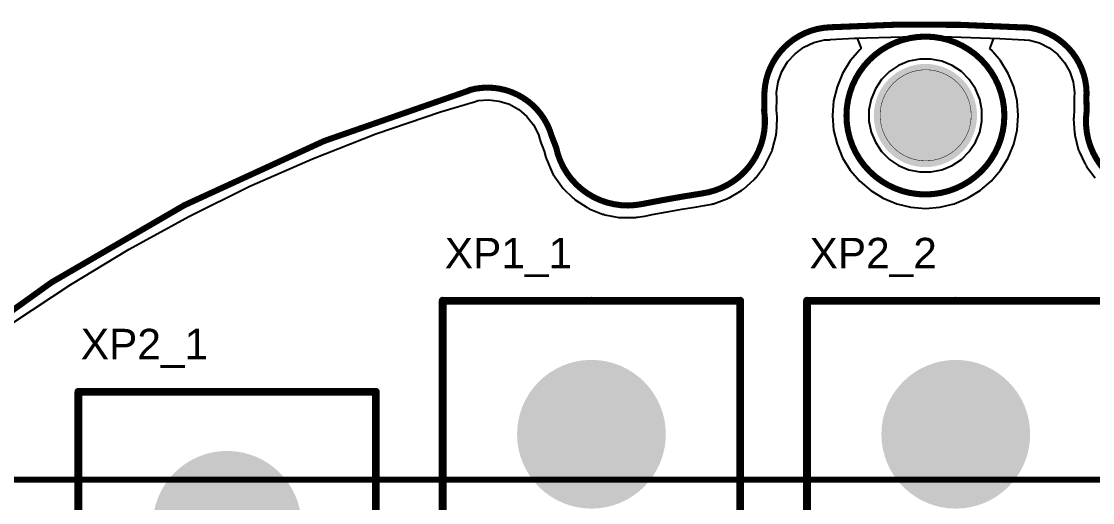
# Model space of a CAD drawing. Header units: inches. Extents: x 0 to 106, y 0 to 106.
# Drawn here: x 23.22 to 58.51, y 90.25 to 106.1 of the extents above; entities that cross this region are included whole.
import ezdxf

# ---------------------------------------------------------------- set-up
doc = ezdxf.new("R2010")
doc.units = ezdxf.units.IN
for name, color, linetype in [('Board Shape', 56, 'Continuous'), ('Bottom Layer', 5, 'Continuous'), ('Bottom Solder', 6, 'Continuous'), ('Layer 1', 16, 'Continuous'), ('Layer 2', 76, 'Continuous'), ('Mechanical 1', 6, 'Continuous'), ('Mechanical 12', 56, 'Continuous'), ('Mechanical 13', 56, 'Continuous'), ('Multi-Layer', 9, 'Continuous'), ('Pad Holes', 156, 'Continuous'), ('Top Layer', 1, 'Continuous'), ('Top Overlay', 2, 'Continuous'), ('Top Solder', 216, 'Continuous')]:
    doc.layers.add(name, color=color, linetype=linetype)
doc.styles.add('Arial', font='', dxfattribs={"height": 0.2})
doc.styles.get('Arial').set_extended_font_data('Arial')

# ---------------------------------------------------------------- blocks, each defined once
blk = doc.blocks.new('DCDC_SAUVC26_B_197')
at = {"layer": 'Mechanical 13'}
blk.add_lwpolyline([(-35, -67, 0.2, 0.2, 0), (-35, 0, 0.2, 0.2, 0)], format="xyseb", dxfattribs=at)
blk = doc.blocks.new('MR60PB_M_266')
at = {"layer": 'Bottom Layer'}
h = blk.add_hatch(color=5, dxfattribs=at)
edge = h.paths.add_edge_path()
edge.add_arc((-5.5, 0), 2.4, 0, 360)
h = blk.add_hatch(color=5, dxfattribs=at)
edge = h.paths.add_edge_path()
edge.add_arc((0, 0), 2.4, 0, 360)
blk.add_hatch(color=5, dxfattribs=at).paths.add_polyline_path([(3.1, 2.4), (7.9, 2.4), (7.9, -2.4), (3.1, -2.4)])
at = {"layer": 'Bottom Solder'}
h = blk.add_hatch(color=6, dxfattribs=at)
edge = h.paths.add_edge_path()
edge.add_arc((-5.5, 0), 2.45, 0, 360)
h = blk.add_hatch(color=6, dxfattribs=at)
edge = h.paths.add_edge_path()
edge.add_arc((0, 0), 2.45, 0, 360)
blk.add_hatch(color=6, dxfattribs=at).paths.add_polyline_path([(3.05, 2.45), (7.95, 2.45), (7.95, -2.45), (3.05, -2.45)])
at = {"layer": 'Layer 1'}
h = blk.add_hatch(color=16, dxfattribs=at)
edge = h.paths.add_edge_path()
edge.add_arc((-5.5, 0), 2.4, 0, 360)
h = blk.add_hatch(color=16, dxfattribs=at)
edge = h.paths.add_edge_path()
edge.add_arc((0, 0), 2.4, 0, 360)
blk.add_hatch(color=16, dxfattribs=at).paths.add_polyline_path([(3.1, 2.4), (7.9, 2.4), (7.9, -2.4), (3.1, -2.4)])
at = {"layer": 'Layer 2'}
h = blk.add_hatch(color=76, dxfattribs=at)
edge = h.paths.add_edge_path()
edge.add_arc((-5.5, 0), 2.4, 0, 360)
h = blk.add_hatch(color=76, dxfattribs=at)
edge = h.paths.add_edge_path()
edge.add_arc((0, 0), 2.4, 0, 360)
blk.add_hatch(color=76, dxfattribs=at).paths.add_polyline_path([(3.1, 2.4), (7.9, 2.4), (7.9, -2.4), (3.1, -2.4)])
at = {"layer": 'Multi-Layer'}
h = blk.add_hatch(color=9, dxfattribs=at)
edge = h.paths.add_edge_path()
edge.add_arc((-5.5, 0), 2.4, 0, 360)
h = blk.add_hatch(color=9, dxfattribs=at)
edge = h.paths.add_edge_path()
edge.add_arc((0, 0), 2.4, 0, 360)
blk.add_hatch(color=9, dxfattribs=at).paths.add_polyline_path([(3.1, 2.4), (7.9, 2.4), (7.9, -2.4), (3.1, -2.4)])
at = {"layer": 'Pad Holes'}
h = blk.add_hatch(color=7, dxfattribs=at)
edge = h.paths.add_edge_path()
edge.add_arc((-5.5, 0), 1.6, 0, 360)
h = blk.add_hatch(color=7, dxfattribs=at)
edge = h.paths.add_edge_path()
edge.add_arc((0, 0), 1.6, 0, 360)
h = blk.add_hatch(color=7, dxfattribs=at)
edge = h.paths.add_edge_path()
edge.add_arc((5.5, 0), 1.6, 0, 360)
at = {"layer": 'Top Layer'}
h = blk.add_hatch(color=1, dxfattribs=at)
edge = h.paths.add_edge_path()
edge.add_arc((-5.5, 0), 2.4, 0, 360)
h = blk.add_hatch(color=1, dxfattribs=at)
edge = h.paths.add_edge_path()
edge.add_arc((0, 0), 2.4, 0, 360)
blk.add_hatch(color=1, dxfattribs=at).paths.add_polyline_path([(3.1, 2.4), (7.9, 2.4), (7.9, -2.4), (3.1, -2.4)])
at = {"layer": 'Top Solder'}
h = blk.add_hatch(color=216, dxfattribs=at)
edge = h.paths.add_edge_path()
edge.add_arc((-5.5, 0), 2.45, 0, 360)
h = blk.add_hatch(color=216, dxfattribs=at)
edge = h.paths.add_edge_path()
edge.add_arc((0, 0), 2.45, 0, 360)
blk.add_hatch(color=216, dxfattribs=at).paths.add_polyline_path([(3.05, 2.45), (7.95, 2.45), (7.95, -2.45), (3.05, -2.45)])
at = {"layer": 'Mechanical 1'}
blk.add_lwpolyline([(7.9, 4.9, 0.254, 0.254, 0), (-5.5, 4.9, 0.254, 0.254, 0)], format="xyseb", dxfattribs=at)
for points in [[(-5.564, 4.9, 0.127, 0.127, 1), (-5.437, 4.9, 0.127, 0.127, 1)], [(7.836, 4.9, 0.127, 0.127, 1), (7.963, 4.9, 0.127, 0.127, 1)]]:
    blk.add_lwpolyline(points, format="xyseb", close=True, dxfattribs=at)
at = {"layer": 'Top Overlay'}
for points in [[(9.9, 4.9, 0.254, 0.254, 0), (-9.9, 4.9, 0.254, 0.254, 0)], [(-9.9, 0, 0.254, 0.254, 0), (-9.9, 4.9, 0.254, 0.254, 0)], [(9.9, 0, 0.254, 0.254, 0), (9.9, 4.9, 0.254, 0.254, 0)], [(-9.9, -4.9, 0.254, 0.254, 0), (-9.9, 0, 0.254, 0.254, 0)], [(9.9, -4.9, 0.254, 0.254, 0), (9.9, 0, 0.254, 0.254, 0)], [(9.9, -4.9, 0.254, 0.254, 0), (-9.9, -4.9, 0.254, 0.254, 0)]]:
    blk.add_lwpolyline(points, format="xyseb", dxfattribs=at)
for points in [[(-9.964, 4.9, 0.127, 0.127, 1), (-9.837, 4.9, 0.127, 0.127, 1)], [(-9.964, 4.9, 0.127, 0.127, 1), (-9.837, 4.9, 0.127, 0.127, 1)], [(9.836, 4.9, 0.127, 0.127, 1), (9.963, 4.9, 0.127, 0.127, 1)], [(9.836, 4.9, 0.127, 0.127, 1), (9.963, 4.9, 0.127, 0.127, 1)], [(-9.964, 0, 0.127, 0.127, 1), (-9.837, 0, 0.127, 0.127, 1)], [(-9.964, 0, 0.127, 0.127, 1), (-9.837, 0, 0.127, 0.127, 1)], [(9.836, 0, 0.127, 0.127, 1), (9.963, 0, 0.127, 0.127, 1)], [(9.836, 0, 0.127, 0.127, 1), (9.963, 0, 0.127, 0.127, 1)], [(-9.964, -4.9, 0.127, 0.127, 1), (-9.837, -4.9, 0.127, 0.127, 1)], [(-9.964, -4.9, 0.127, 0.127, 1), (-9.837, -4.9, 0.127, 0.127, 1)], [(9.836, -4.9, 0.127, 0.127, 1), (9.963, -4.9, 0.127, 0.127, 1)], [(9.836, -4.9, 0.127, 0.127, 1), (9.963, -4.9, 0.127, 0.127, 1)]]:
    blk.add_lwpolyline(points, format="xyseb", close=True, dxfattribs=at)
blk = doc.blocks.new('MR60PB_M_267')
at = {"layer": 'Bottom Layer'}
h = blk.add_hatch(color=5, dxfattribs=at)
edge = h.paths.add_edge_path()
edge.add_arc((-5.5, 0), 2.4, 0, 360)
h = blk.add_hatch(color=5, dxfattribs=at)
edge = h.paths.add_edge_path()
edge.add_arc((0, 0), 2.4, 0, 360)
blk.add_hatch(color=5, dxfattribs=at).paths.add_polyline_path([(3.1, 2.4), (7.9, 2.4), (7.9, -2.4), (3.1, -2.4)])
at = {"layer": 'Bottom Solder'}
h = blk.add_hatch(color=6, dxfattribs=at)
edge = h.paths.add_edge_path()
edge.add_arc((-5.5, 0), 2.45, 0, 360)
h = blk.add_hatch(color=6, dxfattribs=at)
edge = h.paths.add_edge_path()
edge.add_arc((0, 0), 2.45, 0, 360)
blk.add_hatch(color=6, dxfattribs=at).paths.add_polyline_path([(3.05, 2.45), (7.95, 2.45), (7.95, -2.45), (3.05, -2.45)])
at = {"layer": 'Layer 1'}
h = blk.add_hatch(color=16, dxfattribs=at)
edge = h.paths.add_edge_path()
edge.add_arc((-5.5, 0), 2.4, 0, 360)
h = blk.add_hatch(color=16, dxfattribs=at)
edge = h.paths.add_edge_path()
edge.add_arc((0, 0), 2.4, 0, 360)
blk.add_hatch(color=16, dxfattribs=at).paths.add_polyline_path([(3.1, 2.4), (7.9, 2.4), (7.9, -2.4), (3.1, -2.4)])
at = {"layer": 'Layer 2'}
h = blk.add_hatch(color=76, dxfattribs=at)
edge = h.paths.add_edge_path()
edge.add_arc((-5.5, 0), 2.4, 0, 360)
h = blk.add_hatch(color=76, dxfattribs=at)
edge = h.paths.add_edge_path()
edge.add_arc((0, 0), 2.4, 0, 360)
blk.add_hatch(color=76, dxfattribs=at).paths.add_polyline_path([(3.1, 2.4), (7.9, 2.4), (7.9, -2.4), (3.1, -2.4)])
at = {"layer": 'Multi-Layer'}
h = blk.add_hatch(color=9, dxfattribs=at)
edge = h.paths.add_edge_path()
edge.add_arc((-5.5, 0), 2.4, 0, 360)
h = blk.add_hatch(color=9, dxfattribs=at)
edge = h.paths.add_edge_path()
edge.add_arc((0, 0), 2.4, 0, 360)
blk.add_hatch(color=9, dxfattribs=at).paths.add_polyline_path([(3.1, 2.4), (7.9, 2.4), (7.9, -2.4), (3.1, -2.4)])
at = {"layer": 'Pad Holes'}
h = blk.add_hatch(color=7, dxfattribs=at)
edge = h.paths.add_edge_path()
edge.add_arc((-5.5, 0), 1.6, 0, 360)
h = blk.add_hatch(color=7, dxfattribs=at)
edge = h.paths.add_edge_path()
edge.add_arc((0, 0), 1.6, 0, 360)
h = blk.add_hatch(color=7, dxfattribs=at)
edge = h.paths.add_edge_path()
edge.add_arc((5.5, 0), 1.6, 0, 360)
at = {"layer": 'Top Layer'}
h = blk.add_hatch(color=1, dxfattribs=at)
edge = h.paths.add_edge_path()
edge.add_arc((-5.5, 0), 2.4, 0, 360)
h = blk.add_hatch(color=1, dxfattribs=at)
edge = h.paths.add_edge_path()
edge.add_arc((0, 0), 2.4, 0, 360)
blk.add_hatch(color=1, dxfattribs=at).paths.add_polyline_path([(3.1, 2.4), (7.9, 2.4), (7.9, -2.4), (3.1, -2.4)])
at = {"layer": 'Top Solder'}
h = blk.add_hatch(color=216, dxfattribs=at)
edge = h.paths.add_edge_path()
edge.add_arc((-5.5, 0), 2.45, 0, 360)
h = blk.add_hatch(color=216, dxfattribs=at)
edge = h.paths.add_edge_path()
edge.add_arc((0, 0), 2.45, 0, 360)
blk.add_hatch(color=216, dxfattribs=at).paths.add_polyline_path([(3.05, 2.45), (7.95, 2.45), (7.95, -2.45), (3.05, -2.45)])
at = {"layer": 'Mechanical 1'}
blk.add_lwpolyline([(7.9, 4.9, 0.254, 0.254, 0), (-5.5, 4.9, 0.254, 0.254, 0)], format="xyseb", dxfattribs=at)
for points in [[(-5.564, 4.9, 0.127, 0.127, 1), (-5.437, 4.9, 0.127, 0.127, 1)], [(7.836, 4.9, 0.127, 0.127, 1), (7.963, 4.9, 0.127, 0.127, 1)]]:
    blk.add_lwpolyline(points, format="xyseb", close=True, dxfattribs=at)
at = {"layer": 'Top Overlay'}
for points in [[(9.9, 4.9, 0.254, 0.254, 0), (-9.9, 4.9, 0.254, 0.254, 0)], [(-9.9, 0, 0.254, 0.254, 0), (-9.9, 4.9, 0.254, 0.254, 0)], [(9.9, 0, 0.254, 0.254, 0), (9.9, 4.9, 0.254, 0.254, 0)], [(-9.9, -4.9, 0.254, 0.254, 0), (-9.9, 0, 0.254, 0.254, 0)], [(9.9, -4.9, 0.254, 0.254, 0), (9.9, 0, 0.254, 0.254, 0)], [(9.9, -4.9, 0.254, 0.254, 0), (-9.9, -4.9, 0.254, 0.254, 0)]]:
    blk.add_lwpolyline(points, format="xyseb", dxfattribs=at)
for points in [[(-9.964, 4.9, 0.127, 0.127, 1), (-9.837, 4.9, 0.127, 0.127, 1)], [(-9.964, 4.9, 0.127, 0.127, 1), (-9.837, 4.9, 0.127, 0.127, 1)], [(9.836, 4.9, 0.127, 0.127, 1), (9.963, 4.9, 0.127, 0.127, 1)], [(9.836, 4.9, 0.127, 0.127, 1), (9.963, 4.9, 0.127, 0.127, 1)], [(-9.964, 0, 0.127, 0.127, 1), (-9.837, 0, 0.127, 0.127, 1)], [(-9.964, 0, 0.127, 0.127, 1), (-9.837, 0, 0.127, 0.127, 1)], [(9.836, 0, 0.127, 0.127, 1), (9.963, 0, 0.127, 0.127, 1)], [(9.836, 0, 0.127, 0.127, 1), (9.963, 0, 0.127, 0.127, 1)], [(-9.964, -4.9, 0.127, 0.127, 1), (-9.837, -4.9, 0.127, 0.127, 1)], [(-9.964, -4.9, 0.127, 0.127, 1), (-9.837, -4.9, 0.127, 0.127, 1)], [(9.836, -4.9, 0.127, 0.127, 1), (9.963, -4.9, 0.127, 0.127, 1)], [(9.836, -4.9, 0.127, 0.127, 1), (9.963, -4.9, 0.127, 0.127, 1)]]:
    blk.add_lwpolyline(points, format="xyseb", close=True, dxfattribs=at)
blk = doc.blocks.new('MR60PB_M_271')
at = {"layer": 'Bottom Layer'}
h = blk.add_hatch(color=5, dxfattribs=at)
edge = h.paths.add_edge_path()
edge.add_arc((-5.5, 0), 2.4, 0, 360)
h = blk.add_hatch(color=5, dxfattribs=at)
edge = h.paths.add_edge_path()
edge.add_arc((0, 0), 2.4, 0, 360)
blk.add_hatch(color=5, dxfattribs=at).paths.add_polyline_path([(3.1, 2.4), (7.9, 2.4), (7.9, -2.4), (3.1, -2.4)])
at = {"layer": 'Bottom Solder'}
h = blk.add_hatch(color=6, dxfattribs=at)
edge = h.paths.add_edge_path()
edge.add_arc((-5.5, 0), 2.45, 0, 360)
h = blk.add_hatch(color=6, dxfattribs=at)
edge = h.paths.add_edge_path()
edge.add_arc((0, 0), 2.45, 0, 360)
blk.add_hatch(color=6, dxfattribs=at).paths.add_polyline_path([(3.05, 2.45), (7.95, 2.45), (7.95, -2.45), (3.05, -2.45)])
at = {"layer": 'Layer 1'}
h = blk.add_hatch(color=16, dxfattribs=at)
edge = h.paths.add_edge_path()
edge.add_arc((-5.5, 0), 2.4, 0, 360)
h = blk.add_hatch(color=16, dxfattribs=at)
edge = h.paths.add_edge_path()
edge.add_arc((0, 0), 2.4, 0, 360)
blk.add_hatch(color=16, dxfattribs=at).paths.add_polyline_path([(3.1, 2.4), (7.9, 2.4), (7.9, -2.4), (3.1, -2.4)])
at = {"layer": 'Layer 2'}
h = blk.add_hatch(color=76, dxfattribs=at)
edge = h.paths.add_edge_path()
edge.add_arc((-5.5, 0), 2.4, 0, 360)
h = blk.add_hatch(color=76, dxfattribs=at)
edge = h.paths.add_edge_path()
edge.add_arc((0, 0), 2.4, 0, 360)
blk.add_hatch(color=76, dxfattribs=at).paths.add_polyline_path([(3.1, 2.4), (7.9, 2.4), (7.9, -2.4), (3.1, -2.4)])
at = {"layer": 'Multi-Layer'}
h = blk.add_hatch(color=9, dxfattribs=at)
edge = h.paths.add_edge_path()
edge.add_arc((-5.5, 0), 2.4, 0, 360)
h = blk.add_hatch(color=9, dxfattribs=at)
edge = h.paths.add_edge_path()
edge.add_arc((0, 0), 2.4, 0, 360)
blk.add_hatch(color=9, dxfattribs=at).paths.add_polyline_path([(3.1, 2.4), (7.9, 2.4), (7.9, -2.4), (3.1, -2.4)])
at = {"layer": 'Pad Holes'}
h = blk.add_hatch(color=7, dxfattribs=at)
edge = h.paths.add_edge_path()
edge.add_arc((-5.5, 0), 1.6, 0, 360)
h = blk.add_hatch(color=7, dxfattribs=at)
edge = h.paths.add_edge_path()
edge.add_arc((0, 0), 1.6, 0, 360)
h = blk.add_hatch(color=7, dxfattribs=at)
edge = h.paths.add_edge_path()
edge.add_arc((5.5, 0), 1.6, 0, 360)
at = {"layer": 'Top Layer'}
h = blk.add_hatch(color=1, dxfattribs=at)
edge = h.paths.add_edge_path()
edge.add_arc((-5.5, 0), 2.4, 0, 360)
h = blk.add_hatch(color=1, dxfattribs=at)
edge = h.paths.add_edge_path()
edge.add_arc((0, 0), 2.4, 0, 360)
blk.add_hatch(color=1, dxfattribs=at).paths.add_polyline_path([(3.1, 2.4), (7.9, 2.4), (7.9, -2.4), (3.1, -2.4)])
at = {"layer": 'Top Solder'}
h = blk.add_hatch(color=216, dxfattribs=at)
edge = h.paths.add_edge_path()
edge.add_arc((-5.5, 0), 2.45, 0, 360)
h = blk.add_hatch(color=216, dxfattribs=at)
edge = h.paths.add_edge_path()
edge.add_arc((0, 0), 2.45, 0, 360)
blk.add_hatch(color=216, dxfattribs=at).paths.add_polyline_path([(3.05, 2.45), (7.95, 2.45), (7.95, -2.45), (3.05, -2.45)])
at = {"layer": 'Mechanical 1'}
blk.add_lwpolyline([(7.9, 4.9, 0.254, 0.254, 0), (-5.5, 4.9, 0.254, 0.254, 0)], format="xyseb", dxfattribs=at)
for points in [[(-5.564, 4.9, 0.127, 0.127, 1), (-5.437, 4.9, 0.127, 0.127, 1)], [(7.836, 4.9, 0.127, 0.127, 1), (7.963, 4.9, 0.127, 0.127, 1)]]:
    blk.add_lwpolyline(points, format="xyseb", close=True, dxfattribs=at)
at = {"layer": 'Top Overlay'}
for points in [[(-9.9, 0, 0.254, 0.254, 0), (-9.9, 4.9, 0.254, 0.254, 0)], [(9.9, 4.9, 0.254, 0.254, 0), (-9.9, 4.9, 0.254, 0.254, 0)], [(9.9, 0, 0.254, 0.254, 0), (9.9, 4.9, 0.254, 0.254, 0)], [(-9.9, -4.9, 0.254, 0.254, 0), (-9.9, 0, 0.254, 0.254, 0)], [(9.9, -4.9, 0.254, 0.254, 0), (9.9, 0, 0.254, 0.254, 0)], [(9.9, -4.9, 0.254, 0.254, 0), (-9.9, -4.9, 0.254, 0.254, 0)]]:
    blk.add_lwpolyline(points, format="xyseb", dxfattribs=at)
for points in [[(-9.964, 4.9, 0.127, 0.127, 1), (-9.837, 4.9, 0.127, 0.127, 1)], [(-9.964, 4.9, 0.127, 0.127, 1), (-9.837, 4.9, 0.127, 0.127, 1)], [(9.836, 4.9, 0.127, 0.127, 1), (9.963, 4.9, 0.127, 0.127, 1)], [(9.836, 4.9, 0.127, 0.127, 1), (9.963, 4.9, 0.127, 0.127, 1)], [(-9.964, 0, 0.127, 0.127, 1), (-9.837, 0, 0.127, 0.127, 1)], [(-9.964, 0, 0.127, 0.127, 1), (-9.837, 0, 0.127, 0.127, 1)], [(9.836, 0, 0.127, 0.127, 1), (9.963, 0, 0.127, 0.127, 1)], [(9.836, 0, 0.127, 0.127, 1), (9.963, 0, 0.127, 0.127, 1)], [(-9.964, -4.9, 0.127, 0.127, 1), (-9.837, -4.9, 0.127, 0.127, 1)], [(-9.964, -4.9, 0.127, 0.127, 1), (-9.837, -4.9, 0.127, 0.127, 1)], [(9.836, -4.9, 0.127, 0.127, 1), (9.963, -4.9, 0.127, 0.127, 1)], [(9.836, -4.9, 0.127, 0.127, 1), (9.963, -4.9, 0.127, 0.127, 1)]]:
    blk.add_lwpolyline(points, format="xyseb", close=True, dxfattribs=at)

msp = doc.modelspace()

# ---------------------------------------------------------------- hatches: boundary and pattern name
at = {"layer": 'Bottom Solder'}
h = msp.add_hatch(color=6, dxfattribs=at)
edge = h.paths.add_edge_path()
edge.add_arc((53, 103), 1.7, 0, 360)
at = {"layer": 'Pad Holes'}
h = msp.add_hatch(color=7, dxfattribs=at)
edge = h.paths.add_edge_path()
edge.add_arc((53, 103), 1.6, 0, 360)
at = {"layer": 'Top Solder'}
h = msp.add_hatch(color=216, dxfattribs=at)
edge = h.paths.add_edge_path()
edge.add_arc((53, 103), 1.7, 0, 360)

# ---------------------------------------------------------------- linework, layer by layer
at = {"layer": 'Board Shape'}
for points in [[(47.698, 103.553, 0.2, 0.2, -0.414214), (49.84, 105.906, 0.2, 0.2, 0)], [(49.84, 105.906, 0.2, 0.2, -0.030375), (56.274, 105.899, 0.2, 0.2, 0)], [(56.274, 105.908, 0.2, 0.2, -0.414214), (58.302, 103.552, 0.2, 0.2, 0)], [(29.284, 5.602, 0.2, 0.2, -0.680615), (37.984, 103.828, 0.2, 0.2, 0)], [(37.981, 103.837, 0.2, 0.2, -0.414214), (40.693, 102.317, 0.2, 0.2, 0)], [(47.689, 103.159, 0.2, 0.2, 0), (47.698, 103.553, 0.2, 0.2, 0)], [(58.302, 103.552, 0.2, 0.2, 0), (58.312, 103.158, 0.2, 0.2, 0)], [(47.689, 103.159, 0.2, 0.2, -0.414214), (45.651, 100.434, 0.2, 0.2, 0)], [(60.349, 100.434, 0.2, 0.2, -0.414213), (58.312, 103.158, 0.2, 0.2, 0)], [(40.693, 102.317, 0.2, 0.2, 0), (40.836, 101.95, 0.2, 0.2, 0)], [(43.682, 100.087, 0.2, 0.2, -0.414213), (40.836, 101.95, 0.2, 0.2, 0)], [(43.682, 100.087, 0.2, 0.2, -0.010416), (45.651, 100.434, 0.2, 0.2, 0)]]:
    msp.add_lwpolyline(points, format="xyseb", dxfattribs=at)
for points in [[(49.79, 105.906, 0.1, 0.1, 1), (49.89, 105.906, 0.1, 0.1, 1)], [(49.79, 105.906, 0.1, 0.1, 1), (49.89, 105.906, 0.1, 0.1, 1)], [(56.224, 105.908, 0.1, 0.1, 1), (56.324, 105.908, 0.1, 0.1, 1)], [(56.224, 105.899, 0.1, 0.1, 1), (56.324, 105.899, 0.1, 0.1, 1)], [(37.931, 103.837, 0.1, 0.1, 1), (38.031, 103.837, 0.1, 0.1, 1)], [(37.934, 103.828, 0.1, 0.1, 1), (38.034, 103.828, 0.1, 0.1, 1)], [(47.648, 103.553, 0.1, 0.1, 1), (47.748, 103.553, 0.1, 0.1, 1)], [(47.648, 103.553, 0.1, 0.1, 1), (47.748, 103.553, 0.1, 0.1, 1)], [(58.252, 103.552, 0.1, 0.1, 1), (58.352, 103.552, 0.1, 0.1, 1)], [(58.252, 103.552, 0.1, 0.1, 1), (58.352, 103.552, 0.1, 0.1, 1)], [(47.639, 103.159, 0.1, 0.1, 1), (47.739, 103.159, 0.1, 0.1, 1)], [(47.639, 103.159, 0.1, 0.1, 1), (47.739, 103.159, 0.1, 0.1, 1)], [(58.262, 103.158, 0.1, 0.1, 1), (58.362, 103.158, 0.1, 0.1, 1)], [(58.262, 103.158, 0.1, 0.1, 1), (58.362, 103.158, 0.1, 0.1, 1)], [(40.643, 102.317, 0.1, 0.1, 1), (40.743, 102.317, 0.1, 0.1, 1)], [(40.643, 102.317, 0.1, 0.1, 1), (40.743, 102.317, 0.1, 0.1, 1)], [(40.786, 101.95, 0.1, 0.1, 1), (40.886, 101.95, 0.1, 0.1, 1)], [(40.786, 101.95, 0.1, 0.1, 1), (40.886, 101.95, 0.1, 0.1, 1)], [(45.601, 100.434, 0.1, 0.1, 1), (45.701, 100.434, 0.1, 0.1, 1)], [(45.601, 100.434, 0.1, 0.1, 1), (45.701, 100.434, 0.1, 0.1, 1)], [(43.632, 100.087, 0.1, 0.1, 1), (43.732, 100.087, 0.1, 0.1, 1)], [(43.632, 100.087, 0.1, 0.1, 1), (43.732, 100.087, 0.1, 0.1, 1)]]:
    msp.add_lwpolyline(points, format="xyseb", close=True, dxfattribs=at)
at = {"layer": 'Bottom Layer'}
for p, q in [((49.678, 105.49), (49.859, 105.498)), ((49.859, 105.498), (49.862, 105.499)), ((49.862, 105.499), (49.864, 105.499)), ((49.864, 105.499), (50.662, 105.546)), ((50.662, 105.546), (50.749, 105.549)), ((50.749, 105.549), (50.883, 105.203)), ((55.119, 105.201), (55.253, 105.547)), ((55.253, 105.547), (55.451, 105.541)), ((55.451, 105.541), (56.248, 105.492)), ((56.248, 105.492), (56.255, 105.493)), ((56.255, 105.493), (56.261, 105.491)), ((56.261, 105.491), (56.428, 105.486)), ((48.706, 105.033), (48.998, 105.248)), ((48.998, 105.248), (49.326, 105.402)), ((49.326, 105.402), (49.678, 105.49)), ((50.837, 105.163), (50.525, 104.798)), ((50.883, 105.203), (50.837, 105.163)), ((55.163, 105.163), (55.119, 105.201)), ((55.475, 104.798), (55.163, 105.163)), ((56.428, 105.486), (56.759, 105.394)), ((56.759, 105.394), (57.074, 105.235)), ((57.074, 105.235), (57.352, 105.018)), ((48.461, 104.764), (48.706, 105.033)), ((50.525, 104.798), (50.274, 104.389)), ((55.726, 104.389), (55.475, 104.798)), ((57.352, 105.018), (57.582, 104.751)), ((48.151, 104.112), (48.274, 104.453)), ((48.274, 104.453), (48.461, 104.764)), ((57.582, 104.751), (57.756, 104.443)), ((57.756, 104.443), (57.866, 104.108)), ((48.097, 103.753), (48.151, 104.112)), ((50.274, 104.389), (50.09, 103.945)), ((55.91, 103.945), (55.726, 104.389)), ((57.866, 104.108), (57.909, 103.758)), ((48.106, 103.572), (48.097, 103.753)), ((50.09, 103.945), (49.978, 103.479)), ((56.022, 103.479), (55.91, 103.945)), ((57.909, 103.758), (57.896, 103.583)), ((37.023, 103.119), (38.099, 103.437)), ((38.099, 103.437), (38.105, 103.44)), ((38.105, 103.44), (38.111, 103.441)), ((38.111, 103.441), (38.27, 103.493)), ((38.27, 103.493), (38.613, 103.52)), ((38.613, 103.52), (38.963, 103.478)), ((38.963, 103.478), (39.299, 103.369)), ((48.097, 103.173), (48.106, 103.543)), ((48.104, 103.558), (48.106, 103.572)), ((48.106, 103.543), (48.104, 103.558)), ((49.978, 103.479), (49.941, 103)), ((56.059, 103), (56.022, 103.479)), ((57.898, 103.562), (57.895, 103.542)), ((57.895, 103.542), (57.903, 103.173)), ((57.896, 103.583), (57.898, 103.562)), ((34.898, 102.392), (37.023, 103.119)), ((39.299, 103.369), (39.606, 103.197)), ((39.606, 103.197), (39.874, 102.968)), ((48.117, 102.962), (48.097, 103.173)), ((57.903, 103.173), (57.884, 102.962)), ((39.874, 102.968), (40.092, 102.691)), ((40.092, 102.691), (40.252, 102.376)), ((48.093, 102.431), (48.118, 102.902)), ((48.114, 102.932), (48.117, 102.962)), ((48.118, 102.902), (48.114, 102.932)), ((49.941, 103), (49.978, 102.521)), ((56.022, 102.521), (56.059, 103)), ((57.887, 102.932), (57.882, 102.902)), ((57.882, 102.902), (57.907, 102.431)), ((57.884, 102.962), (57.887, 102.932)), ((32.807, 101.574), (34.898, 102.392)), ((40.252, 102.376), (40.3, 102.206)), ((47.965, 101.895), (48.081, 102.352)), ((48.081, 102.352), (48.083, 102.392)), ((48.083, 102.392), (48.093, 102.431)), ((49.978, 102.521), (50.09, 102.055)), ((55.91, 102.055), (56.022, 102.521)), ((57.907, 102.431), (57.917, 102.392)), ((57.917, 102.392), (57.919, 102.352)), ((57.919, 102.352), (58.036, 101.895)), ((40.3, 102.206), (40.309, 102.188)), ((40.309, 102.188), (40.313, 102.168)), ((40.313, 102.168), (40.448, 101.824)), ((50.09, 102.055), (50.274, 101.611)), ((55.726, 101.611), (55.91, 102.055)), ((40.448, 101.824), (40.501, 101.619)), ((40.501, 101.619), (40.514, 101.592)), ((47.734, 101.394), (47.938, 101.82)), ((47.938, 101.82), (47.947, 101.859)), ((47.947, 101.859), (47.965, 101.895)), ((50.274, 101.611), (50.525, 101.202)), ((55.475, 101.202), (55.726, 101.611)), ((58.036, 101.895), (58.053, 101.859)), ((58.053, 101.859), (58.063, 101.82)), ((58.063, 101.82), (58.266, 101.394)), ((30.753, 100.668), (32.807, 101.574)), ((40.514, 101.592), (40.52, 101.562)), ((40.52, 101.562), (40.705, 101.128)), ((47.41, 100.948), (47.693, 101.326)), ((47.693, 101.326), (47.71, 101.362)), ((47.71, 101.362), (47.734, 101.394)), ((58.266, 101.394), (58.29, 101.362)), ((58.29, 101.362), (58.308, 101.326)), ((58.308, 101.326), (58.59, 100.948)), ((40.705, 101.128), (40.728, 101.095)), ((40.728, 101.095), (40.743, 101.058)), ((40.743, 101.058), (41.009, 100.668)), ((47.357, 100.889), (47.381, 100.921)), ((47.381, 100.921), (47.41, 100.948)), ((50.525, 101.202), (50.837, 100.837)), ((55.163, 100.837), (55.475, 101.202)), ((28.739, 99.675), (30.753, 100.668)), ((41.009, 100.668), (41.038, 100.64)), ((41.038, 100.64), (41.06, 100.607)), ((41.06, 100.607), (41.397, 100.277)), ((46.941, 100.527), (46.971, 100.553)), ((46.971, 100.553), (47.006, 100.574)), ((47.006, 100.574), (47.357, 100.889)), ((50.837, 100.837), (51.202, 100.525)), ((54.798, 100.525), (55.163, 100.837)), ((41.397, 100.277), (41.43, 100.255)), ((41.43, 100.255), (41.459, 100.227)), ((41.459, 100.227), (41.854, 99.968)), ((46.019, 100.095), (46.464, 100.252)), ((46.464, 100.252), (46.498, 100.272)), ((46.498, 100.272), (46.536, 100.286)), ((46.536, 100.286), (46.941, 100.527)), ((51.202, 100.525), (51.611, 100.274)), ((51.611, 100.274), (52.055, 100.09)), ((53.945, 100.09), (54.389, 100.274)), ((54.389, 100.274), (54.798, 100.525)), ((41.854, 99.968), (41.891, 99.953)), ((41.891, 99.953), (41.924, 99.931)), ((41.924, 99.931), (42.362, 99.755)), ((44.492, 99.826), (44.98, 99.912)), ((44.98, 99.912), (45.469, 99.993)), ((45.469, 99.993), (45.714, 100.031)), ((45.714, 100.031), (45.721, 100.034)), ((45.721, 100.034), (45.729, 100.034)), ((45.729, 100.034), (45.961, 100.079)), ((45.961, 100.079), (45.989, 100.09)), ((45.989, 100.09), (46.019, 100.095)), ((52.055, 100.09), (52.521, 99.978)), ((52.521, 99.978), (53, 99.941)), ((53, 99.941), (53.479, 99.978)), ((53.479, 99.978), (53.945, 100.09)), ((26.769, 98.598), (28.739, 99.675)), ((42.362, 99.755), (42.401, 99.748)), ((42.401, 99.748), (42.438, 99.733)), ((42.438, 99.733), (42.902, 99.645)), ((42.902, 99.645), (42.942, 99.645)), ((42.942, 99.645), (42.981, 99.638)), ((42.981, 99.638), (43.453, 99.642)), ((43.453, 99.642), (43.482, 99.648)), ((43.482, 99.648), (43.513, 99.647)), ((43.513, 99.647), (43.746, 99.684)), ((43.746, 99.684), (43.753, 99.687)), ((43.753, 99.687), (43.761, 99.687)), ((43.761, 99.687), (44.004, 99.735)), ((44.004, 99.735), (44.492, 99.826)), ((24.847, 97.437), (26.769, 98.598)), ((22.977, 96.195), (24.847, 97.437))]:
    msp.add_line(p, q, dxfattribs=at)
for points in [[(55.6, 103, 0.2, 0.2, 1), (50.4, 103, 0.2, 0.2, 1)], [(50.35, 103, 0.1, 0.1, 1), (50.45, 103, 0.1, 0.1, 1)], [(55.55, 103, 0.1, 0.1, 1), (55.65, 103, 0.1, 0.1, 1)]]:
    msp.add_lwpolyline(points, format="xyseb", close=True, dxfattribs=at)
at = {"layer": 'Layer 1'}
for p, q in [((49.678, 105.49), (49.859, 105.498)), ((49.859, 105.498), (49.862, 105.499)), ((49.862, 105.499), (49.864, 105.499)), ((49.864, 105.499), (50.662, 105.546)), ((50.662, 105.546), (52.258, 105.593)), ((52.258, 105.593), (53.855, 105.591)), ((53.855, 105.591), (55.451, 105.541)), ((55.451, 105.541), (56.248, 105.492)), ((56.248, 105.492), (56.255, 105.493)), ((56.255, 105.493), (56.261, 105.491)), ((56.261, 105.491), (56.428, 105.486)), ((48.706, 105.033), (48.998, 105.248)), ((48.998, 105.248), (49.326, 105.402)), ((49.326, 105.402), (49.678, 105.49)), ((56.428, 105.486), (56.759, 105.394)), ((56.759, 105.394), (57.074, 105.235)), ((57.074, 105.235), (57.352, 105.018)), ((48.461, 104.764), (48.706, 105.033)), ((52.457, 104.789), (52.119, 104.648)), ((52.817, 104.86), (52.457, 104.789)), ((53.183, 104.86), (52.817, 104.86)), ((53.543, 104.789), (53.183, 104.86)), ((53.881, 104.648), (53.543, 104.789)), ((57.352, 105.018), (57.582, 104.751)), ((48.151, 104.112), (48.274, 104.453)), ((48.274, 104.453), (48.461, 104.764)), ((51.814, 104.445), (51.555, 104.186)), ((52.119, 104.648), (51.814, 104.445)), ((54.186, 104.445), (53.881, 104.648)), ((54.445, 104.186), (54.186, 104.445)), ((57.582, 104.751), (57.756, 104.443)), ((57.756, 104.443), (57.866, 104.108)), ((48.097, 103.753), (48.151, 104.112)), ((51.555, 104.186), (51.352, 103.881)), ((54.648, 103.881), (54.445, 104.186)), ((57.866, 104.108), (57.909, 103.758)), ((48.106, 103.572), (48.097, 103.753)), ((51.352, 103.881), (51.211, 103.543)), ((54.789, 103.543), (54.648, 103.881)), ((57.909, 103.758), (57.896, 103.583)), ((37.023, 103.119), (38.099, 103.437)), ((38.099, 103.437), (38.105, 103.44)), ((38.105, 103.44), (38.111, 103.441)), ((38.111, 103.441), (38.27, 103.493)), ((38.27, 103.493), (38.613, 103.52)), ((38.613, 103.52), (38.963, 103.478)), ((38.963, 103.478), (39.299, 103.369)), ((48.097, 103.173), (48.106, 103.543)), ((48.104, 103.558), (48.106, 103.572)), ((48.106, 103.543), (48.104, 103.558)), ((51.211, 103.543), (51.14, 103.183)), ((54.86, 103.183), (54.789, 103.543)), ((57.898, 103.562), (57.895, 103.542)), ((57.895, 103.542), (57.903, 103.173)), ((57.896, 103.583), (57.898, 103.562)), ((34.898, 102.392), (37.023, 103.119)), ((39.299, 103.369), (39.606, 103.197)), ((39.606, 103.197), (39.874, 102.968)), ((48.117, 102.962), (48.097, 103.173)), ((51.14, 103.183), (51.14, 102.817)), ((54.86, 102.817), (54.86, 103.183)), ((57.903, 103.173), (57.884, 102.962)), ((39.874, 102.968), (40.092, 102.691)), ((40.092, 102.691), (40.252, 102.376)), ((48.093, 102.431), (48.118, 102.902)), ((48.114, 102.932), (48.117, 102.962)), ((48.118, 102.902), (48.114, 102.932)), ((51.14, 102.817), (51.211, 102.457)), ((54.789, 102.457), (54.86, 102.817)), ((57.887, 102.932), (57.882, 102.902)), ((57.882, 102.902), (57.907, 102.431)), ((57.884, 102.962), (57.887, 102.932)), ((32.807, 101.574), (34.898, 102.392)), ((40.252, 102.376), (40.3, 102.206)), ((47.965, 101.895), (48.081, 102.352)), ((48.081, 102.352), (48.083, 102.392)), ((48.083, 102.392), (48.093, 102.431)), ((51.211, 102.457), (51.352, 102.119)), ((54.648, 102.119), (54.789, 102.457)), ((57.907, 102.431), (57.917, 102.392)), ((57.917, 102.392), (57.919, 102.352)), ((57.919, 102.352), (58.036, 101.895)), ((40.3, 102.206), (40.309, 102.188)), ((40.309, 102.188), (40.313, 102.168)), ((40.313, 102.168), (40.448, 101.824)), ((51.352, 102.119), (51.555, 101.814)), ((54.445, 101.814), (54.648, 102.119)), ((40.448, 101.824), (40.501, 101.619)), ((40.501, 101.619), (40.514, 101.592)), ((47.734, 101.394), (47.938, 101.82)), ((47.938, 101.82), (47.947, 101.859)), ((47.947, 101.859), (47.965, 101.895)), ((51.555, 101.814), (51.814, 101.555)), ((54.186, 101.555), (54.445, 101.814)), ((58.036, 101.895), (58.053, 101.859)), ((58.053, 101.859), (58.063, 101.82)), ((58.063, 101.82), (58.266, 101.394)), ((30.753, 100.668), (32.807, 101.574)), ((40.514, 101.592), (40.52, 101.562)), ((40.52, 101.562), (40.705, 101.128)), ((47.41, 100.948), (47.693, 101.326)), ((47.693, 101.326), (47.71, 101.362)), ((47.71, 101.362), (47.734, 101.394)), ((51.814, 101.555), (52.119, 101.352)), ((52.119, 101.352), (52.457, 101.211)), ((53.543, 101.211), (53.881, 101.352)), ((53.881, 101.352), (54.186, 101.555)), ((58.266, 101.394), (58.29, 101.362)), ((58.29, 101.362), (58.308, 101.326)), ((58.308, 101.326), (58.59, 100.948)), ((40.705, 101.128), (40.728, 101.095)), ((40.728, 101.095), (40.743, 101.058)), ((40.743, 101.058), (41.009, 100.668)), ((47.357, 100.889), (47.381, 100.921)), ((47.381, 100.921), (47.41, 100.948)), ((52.457, 101.211), (52.817, 101.14)), ((52.817, 101.14), (53.183, 101.14)), ((53.183, 101.14), (53.543, 101.211)), ((28.739, 99.675), (30.753, 100.668)), ((41.009, 100.668), (41.038, 100.64)), ((41.038, 100.64), (41.06, 100.607)), ((41.06, 100.607), (41.397, 100.277)), ((46.941, 100.527), (46.971, 100.553)), ((46.971, 100.553), (47.006, 100.574)), ((47.006, 100.574), (47.357, 100.889)), ((41.397, 100.277), (41.43, 100.255)), ((41.43, 100.255), (41.459, 100.227)), ((41.459, 100.227), (41.854, 99.968)), ((46.019, 100.095), (46.464, 100.252)), ((46.464, 100.252), (46.498, 100.272)), ((46.498, 100.272), (46.536, 100.286)), ((46.536, 100.286), (46.941, 100.527)), ((41.854, 99.968), (41.891, 99.953)), ((41.891, 99.953), (41.924, 99.931)), ((41.924, 99.931), (42.362, 99.755)), ((44.492, 99.826), (44.98, 99.912)), ((44.98, 99.912), (45.469, 99.993)), ((45.469, 99.993), (45.714, 100.031)), ((45.714, 100.031), (45.721, 100.034)), ((45.721, 100.034), (45.729, 100.034)), ((45.729, 100.034), (45.961, 100.079)), ((45.961, 100.079), (45.989, 100.09)), ((45.989, 100.09), (46.019, 100.095)), ((26.769, 98.598), (28.739, 99.675)), ((42.362, 99.755), (42.401, 99.748)), ((42.401, 99.748), (42.438, 99.733)), ((42.438, 99.733), (42.902, 99.645)), ((42.902, 99.645), (42.942, 99.645)), ((42.942, 99.645), (42.981, 99.638)), ((42.981, 99.638), (43.453, 99.642)), ((43.453, 99.642), (43.482, 99.648)), ((43.482, 99.648), (43.513, 99.647)), ((43.513, 99.647), (43.746, 99.684)), ((43.746, 99.684), (43.753, 99.687)), ((43.753, 99.687), (43.761, 99.687)), ((43.761, 99.687), (44.004, 99.735)), ((44.004, 99.735), (44.492, 99.826)), ((24.847, 97.437), (26.769, 98.598)), ((22.977, 96.195), (24.847, 97.437))]:
    msp.add_line(p, q, dxfattribs=at)
at = {"layer": 'Layer 2'}
for p, q in [((49.678, 105.49), (49.859, 105.498)), ((49.859, 105.498), (49.862, 105.499)), ((49.862, 105.499), (49.864, 105.499)), ((49.864, 105.499), (50.662, 105.546)), ((50.662, 105.546), (52.258, 105.593)), ((52.258, 105.593), (53.855, 105.591)), ((53.855, 105.591), (55.451, 105.541)), ((55.451, 105.541), (56.248, 105.492)), ((56.248, 105.492), (56.255, 105.493)), ((56.255, 105.493), (56.261, 105.491)), ((56.261, 105.491), (56.428, 105.486)), ((48.706, 105.033), (48.998, 105.248)), ((48.998, 105.248), (49.326, 105.402)), ((49.326, 105.402), (49.678, 105.49)), ((56.428, 105.486), (56.759, 105.394)), ((56.759, 105.394), (57.074, 105.235)), ((57.074, 105.235), (57.352, 105.018)), ((48.461, 104.764), (48.706, 105.033)), ((52.457, 104.789), (52.119, 104.648)), ((52.817, 104.86), (52.457, 104.789)), ((53.183, 104.86), (52.817, 104.86)), ((53.543, 104.789), (53.183, 104.86)), ((53.881, 104.648), (53.543, 104.789)), ((57.352, 105.018), (57.582, 104.751)), ((48.151, 104.112), (48.274, 104.453)), ((48.274, 104.453), (48.461, 104.764)), ((51.814, 104.445), (51.555, 104.186)), ((52.119, 104.648), (51.814, 104.445)), ((54.186, 104.445), (53.881, 104.648)), ((54.445, 104.186), (54.186, 104.445)), ((57.582, 104.751), (57.756, 104.443)), ((57.756, 104.443), (57.866, 104.108)), ((48.097, 103.753), (48.151, 104.112)), ((51.555, 104.186), (51.352, 103.881)), ((54.648, 103.881), (54.445, 104.186)), ((57.866, 104.108), (57.909, 103.758)), ((48.106, 103.572), (48.097, 103.753)), ((51.352, 103.881), (51.211, 103.543)), ((54.789, 103.543), (54.648, 103.881)), ((57.909, 103.758), (57.896, 103.583)), ((37.023, 103.119), (38.099, 103.437)), ((38.099, 103.437), (38.105, 103.44)), ((38.105, 103.44), (38.111, 103.441)), ((38.111, 103.441), (38.27, 103.493)), ((38.27, 103.493), (38.613, 103.52)), ((38.613, 103.52), (38.963, 103.478)), ((38.963, 103.478), (39.299, 103.369)), ((48.097, 103.173), (48.106, 103.543)), ((48.104, 103.558), (48.106, 103.572)), ((48.106, 103.543), (48.104, 103.558)), ((51.211, 103.543), (51.14, 103.183)), ((54.86, 103.183), (54.789, 103.543)), ((57.898, 103.562), (57.895, 103.542)), ((57.895, 103.542), (57.903, 103.173)), ((57.896, 103.583), (57.898, 103.562)), ((34.898, 102.392), (37.023, 103.119)), ((39.299, 103.369), (39.606, 103.197)), ((39.606, 103.197), (39.874, 102.968)), ((48.117, 102.962), (48.097, 103.173)), ((51.14, 103.183), (51.14, 102.817)), ((54.86, 102.817), (54.86, 103.183)), ((57.903, 103.173), (57.884, 102.962)), ((39.874, 102.968), (40.092, 102.691)), ((40.092, 102.691), (40.252, 102.376)), ((48.093, 102.431), (48.118, 102.902)), ((48.114, 102.932), (48.117, 102.962)), ((48.118, 102.902), (48.114, 102.932)), ((51.14, 102.817), (51.211, 102.457)), ((54.789, 102.457), (54.86, 102.817)), ((57.887, 102.932), (57.882, 102.902)), ((57.882, 102.902), (57.907, 102.431)), ((57.884, 102.962), (57.887, 102.932)), ((32.807, 101.574), (34.898, 102.392)), ((40.252, 102.376), (40.3, 102.206)), ((47.965, 101.895), (48.081, 102.352)), ((48.081, 102.352), (48.083, 102.392)), ((48.083, 102.392), (48.093, 102.431)), ((51.211, 102.457), (51.352, 102.119)), ((54.648, 102.119), (54.789, 102.457)), ((57.907, 102.431), (57.917, 102.392)), ((57.917, 102.392), (57.919, 102.352)), ((57.919, 102.352), (58.036, 101.895)), ((40.3, 102.206), (40.309, 102.188)), ((40.309, 102.188), (40.313, 102.168)), ((40.313, 102.168), (40.448, 101.824)), ((51.352, 102.119), (51.555, 101.814)), ((54.445, 101.814), (54.648, 102.119)), ((40.448, 101.824), (40.501, 101.619)), ((40.501, 101.619), (40.514, 101.592)), ((47.734, 101.394), (47.938, 101.82)), ((47.938, 101.82), (47.947, 101.859)), ((47.947, 101.859), (47.965, 101.895)), ((51.555, 101.814), (51.814, 101.555)), ((54.186, 101.555), (54.445, 101.814)), ((58.036, 101.895), (58.053, 101.859)), ((58.053, 101.859), (58.063, 101.82)), ((58.063, 101.82), (58.266, 101.394)), ((30.753, 100.668), (32.807, 101.574)), ((40.514, 101.592), (40.52, 101.562)), ((40.52, 101.562), (40.705, 101.128)), ((47.41, 100.948), (47.693, 101.326)), ((47.693, 101.326), (47.71, 101.362)), ((47.71, 101.362), (47.734, 101.394)), ((51.814, 101.555), (52.119, 101.352)), ((52.119, 101.352), (52.457, 101.211)), ((53.543, 101.211), (53.881, 101.352)), ((53.881, 101.352), (54.186, 101.555)), ((58.266, 101.394), (58.29, 101.362)), ((58.29, 101.362), (58.308, 101.326)), ((58.308, 101.326), (58.59, 100.948)), ((40.705, 101.128), (40.728, 101.095)), ((40.728, 101.095), (40.743, 101.058)), ((40.743, 101.058), (41.009, 100.668)), ((47.357, 100.889), (47.381, 100.921)), ((47.381, 100.921), (47.41, 100.948)), ((52.457, 101.211), (52.817, 101.14)), ((52.817, 101.14), (53.183, 101.14)), ((53.183, 101.14), (53.543, 101.211)), ((28.739, 99.675), (30.753, 100.668)), ((41.009, 100.668), (41.038, 100.64)), ((41.038, 100.64), (41.06, 100.607)), ((41.06, 100.607), (41.397, 100.277)), ((46.941, 100.527), (46.971, 100.553)), ((46.971, 100.553), (47.006, 100.574)), ((47.006, 100.574), (47.357, 100.889)), ((41.397, 100.277), (41.43, 100.255)), ((41.43, 100.255), (41.459, 100.227)), ((41.459, 100.227), (41.854, 99.968)), ((46.019, 100.095), (46.464, 100.252)), ((46.464, 100.252), (46.498, 100.272)), ((46.498, 100.272), (46.536, 100.286)), ((46.536, 100.286), (46.941, 100.527)), ((41.854, 99.968), (41.891, 99.953)), ((41.891, 99.953), (41.924, 99.931)), ((41.924, 99.931), (42.362, 99.755)), ((44.492, 99.826), (44.98, 99.912)), ((44.98, 99.912), (45.469, 99.993)), ((45.469, 99.993), (45.714, 100.031)), ((45.714, 100.031), (45.721, 100.034)), ((45.721, 100.034), (45.729, 100.034)), ((45.729, 100.034), (45.961, 100.079)), ((45.961, 100.079), (45.989, 100.09)), ((45.989, 100.09), (46.019, 100.095)), ((26.769, 98.598), (28.739, 99.675)), ((42.362, 99.755), (42.401, 99.748)), ((42.401, 99.748), (42.438, 99.733)), ((42.438, 99.733), (42.902, 99.645)), ((42.902, 99.645), (42.942, 99.645)), ((42.942, 99.645), (42.981, 99.638)), ((42.981, 99.638), (43.453, 99.642)), ((43.453, 99.642), (43.482, 99.648)), ((43.482, 99.648), (43.513, 99.647)), ((43.513, 99.647), (43.746, 99.684)), ((43.746, 99.684), (43.753, 99.687)), ((43.753, 99.687), (43.761, 99.687)), ((43.761, 99.687), (44.004, 99.735)), ((44.004, 99.735), (44.492, 99.826)), ((24.847, 97.437), (26.769, 98.598)), ((22.977, 96.195), (24.847, 97.437))]:
    msp.add_line(p, q, dxfattribs=at)
at = {"layer": 'Mechanical 12'}
for points in [[(54.508, 103.007, 0.015, 0.015, 1), (51.508, 103.007, 0.015, 0.015, 1)], [(51.504, 103.007, 0.0075, 0.0075, 1), (51.511, 103.007, 0.0075, 0.0075, 1)], [(54.504, 103.007, 0.0075, 0.0075, 1), (54.511, 103.007, 0.0075, 0.0075, 1)]]:
    msp.add_lwpolyline(points, format="xyseb", close=True, dxfattribs=at)
at = {"layer": 'Top Layer'}
for p, q in [((49.678, 105.49), (49.859, 105.498)), ((49.859, 105.498), (49.862, 105.499)), ((49.862, 105.499), (49.864, 105.499)), ((49.864, 105.499), (50.662, 105.546)), ((50.662, 105.546), (50.749, 105.549)), ((50.749, 105.549), (50.883, 105.203)), ((55.119, 105.201), (55.253, 105.547)), ((55.253, 105.547), (55.451, 105.541)), ((55.451, 105.541), (56.248, 105.492)), ((56.248, 105.492), (56.255, 105.493)), ((56.255, 105.493), (56.261, 105.491)), ((56.261, 105.491), (56.428, 105.486)), ((48.706, 105.033), (48.998, 105.248)), ((48.998, 105.248), (49.326, 105.402)), ((49.326, 105.402), (49.678, 105.49)), ((50.837, 105.163), (50.525, 104.798)), ((50.883, 105.203), (50.837, 105.163)), ((55.163, 105.163), (55.119, 105.201)), ((55.475, 104.798), (55.163, 105.163)), ((56.428, 105.486), (56.759, 105.394)), ((56.759, 105.394), (57.074, 105.235)), ((57.074, 105.235), (57.352, 105.018)), ((48.461, 104.764), (48.706, 105.033)), ((50.525, 104.798), (50.274, 104.389)), ((55.726, 104.389), (55.475, 104.798)), ((57.352, 105.018), (57.582, 104.751)), ((48.151, 104.112), (48.274, 104.453)), ((48.274, 104.453), (48.461, 104.764)), ((57.582, 104.751), (57.756, 104.443)), ((57.756, 104.443), (57.866, 104.108)), ((48.097, 103.753), (48.151, 104.112)), ((50.274, 104.389), (50.09, 103.945)), ((55.91, 103.945), (55.726, 104.389)), ((57.866, 104.108), (57.909, 103.758)), ((48.106, 103.572), (48.097, 103.753)), ((50.09, 103.945), (49.978, 103.479)), ((56.022, 103.479), (55.91, 103.945)), ((57.909, 103.758), (57.896, 103.583)), ((37.023, 103.119), (38.099, 103.437)), ((38.099, 103.437), (38.105, 103.44)), ((38.105, 103.44), (38.111, 103.441)), ((38.111, 103.441), (38.27, 103.493)), ((38.27, 103.493), (38.613, 103.52)), ((38.613, 103.52), (38.963, 103.478)), ((38.963, 103.478), (39.299, 103.369)), ((48.097, 103.173), (48.106, 103.543)), ((48.104, 103.558), (48.106, 103.572)), ((48.106, 103.543), (48.104, 103.558)), ((49.978, 103.479), (49.941, 103)), ((56.059, 103), (56.022, 103.479)), ((57.898, 103.562), (57.895, 103.542)), ((57.895, 103.542), (57.903, 103.173)), ((57.896, 103.583), (57.898, 103.562)), ((34.898, 102.392), (37.023, 103.119)), ((39.299, 103.369), (39.606, 103.197)), ((39.606, 103.197), (39.874, 102.968)), ((48.117, 102.962), (48.097, 103.173)), ((57.903, 103.173), (57.884, 102.962)), ((39.874, 102.968), (40.092, 102.691)), ((40.092, 102.691), (40.252, 102.376)), ((48.093, 102.431), (48.118, 102.902)), ((48.114, 102.932), (48.117, 102.962)), ((48.118, 102.902), (48.114, 102.932)), ((49.941, 103), (49.978, 102.521)), ((56.022, 102.521), (56.059, 103)), ((57.887, 102.932), (57.882, 102.902)), ((57.882, 102.902), (57.907, 102.431)), ((57.884, 102.962), (57.887, 102.932)), ((32.807, 101.574), (34.898, 102.392)), ((40.252, 102.376), (40.3, 102.206)), ((47.965, 101.895), (48.081, 102.352)), ((48.081, 102.352), (48.083, 102.392)), ((48.083, 102.392), (48.093, 102.431)), ((49.978, 102.521), (50.09, 102.055)), ((55.91, 102.055), (56.022, 102.521)), ((57.907, 102.431), (57.917, 102.392)), ((57.917, 102.392), (57.919, 102.352)), ((57.919, 102.352), (58.036, 101.895)), ((40.3, 102.206), (40.309, 102.188)), ((40.309, 102.188), (40.313, 102.168)), ((40.313, 102.168), (40.448, 101.824)), ((50.09, 102.055), (50.274, 101.611)), ((55.726, 101.611), (55.91, 102.055)), ((40.448, 101.824), (40.501, 101.619)), ((40.501, 101.619), (40.514, 101.592)), ((47.734, 101.394), (47.938, 101.82)), ((47.938, 101.82), (47.947, 101.859)), ((47.947, 101.859), (47.965, 101.895)), ((50.274, 101.611), (50.525, 101.202)), ((55.475, 101.202), (55.726, 101.611)), ((58.036, 101.895), (58.053, 101.859)), ((58.053, 101.859), (58.063, 101.82)), ((58.063, 101.82), (58.266, 101.394)), ((30.753, 100.668), (32.807, 101.574)), ((40.514, 101.592), (40.52, 101.562)), ((40.52, 101.562), (40.705, 101.128)), ((47.41, 100.948), (47.693, 101.326)), ((47.693, 101.326), (47.71, 101.362)), ((47.71, 101.362), (47.734, 101.394)), ((58.266, 101.394), (58.29, 101.362)), ((58.29, 101.362), (58.308, 101.326)), ((58.308, 101.326), (58.59, 100.948)), ((40.705, 101.128), (40.728, 101.095)), ((40.728, 101.095), (40.743, 101.058)), ((40.743, 101.058), (41.009, 100.668)), ((47.357, 100.889), (47.381, 100.921)), ((47.381, 100.921), (47.41, 100.948)), ((50.525, 101.202), (50.837, 100.837)), ((55.163, 100.837), (55.475, 101.202)), ((28.739, 99.675), (30.753, 100.668)), ((41.009, 100.668), (41.038, 100.64)), ((41.038, 100.64), (41.06, 100.607)), ((41.06, 100.607), (41.397, 100.277)), ((46.941, 100.527), (46.971, 100.553)), ((46.971, 100.553), (47.006, 100.574)), ((47.006, 100.574), (47.357, 100.889)), ((50.837, 100.837), (51.202, 100.525)), ((54.798, 100.525), (55.163, 100.837)), ((41.397, 100.277), (41.43, 100.255)), ((41.43, 100.255), (41.459, 100.227)), ((41.459, 100.227), (41.854, 99.968)), ((46.019, 100.095), (46.464, 100.252)), ((46.464, 100.252), (46.498, 100.272)), ((46.498, 100.272), (46.536, 100.286)), ((46.536, 100.286), (46.941, 100.527)), ((51.202, 100.525), (51.611, 100.274)), ((51.611, 100.274), (52.055, 100.09)), ((53.945, 100.09), (54.389, 100.274)), ((54.389, 100.274), (54.798, 100.525)), ((41.854, 99.968), (41.891, 99.953)), ((41.891, 99.953), (41.924, 99.931)), ((41.924, 99.931), (42.362, 99.755)), ((44.492, 99.826), (44.98, 99.912)), ((44.98, 99.912), (45.469, 99.993)), ((45.469, 99.993), (45.714, 100.031)), ((45.714, 100.031), (45.721, 100.034)), ((45.721, 100.034), (45.729, 100.034)), ((45.729, 100.034), (45.961, 100.079)), ((45.961, 100.079), (45.989, 100.09)), ((45.989, 100.09), (46.019, 100.095)), ((52.055, 100.09), (52.521, 99.978)), ((52.521, 99.978), (53, 99.941)), ((53, 99.941), (53.479, 99.978)), ((53.479, 99.978), (53.945, 100.09)), ((26.769, 98.598), (28.739, 99.675)), ((42.362, 99.755), (42.401, 99.748)), ((42.401, 99.748), (42.438, 99.733)), ((42.438, 99.733), (42.902, 99.645)), ((42.902, 99.645), (42.942, 99.645)), ((42.942, 99.645), (42.981, 99.638)), ((42.981, 99.638), (43.453, 99.642)), ((43.453, 99.642), (43.482, 99.648)), ((43.482, 99.648), (43.513, 99.647)), ((43.513, 99.647), (43.746, 99.684)), ((43.746, 99.684), (43.753, 99.687)), ((43.753, 99.687), (43.761, 99.687)), ((43.761, 99.687), (44.004, 99.735)), ((44.004, 99.735), (44.492, 99.826)), ((24.847, 97.437), (26.769, 98.598)), ((22.977, 96.195), (24.847, 97.437))]:
    msp.add_line(p, q, dxfattribs=at)
for points in [[(55.6, 103, 0.2, 0.2, 1), (50.4, 103, 0.2, 0.2, 1)], [(50.35, 103, 0.1, 0.1, 1), (50.45, 103, 0.1, 0.1, 1)], [(55.55, 103, 0.1, 0.1, 1), (55.65, 103, 0.1, 0.1, 1)]]:
    msp.add_lwpolyline(points, format="xyseb", close=True, dxfattribs=at)

# ---------------------------------------------------------------- block references
at = {"rotation": 270}
for name, p in [('MR60PB_M_271', (42, 87)), ('MR60PB_M_266', (54, 87)), ('MR60PB_M_267', (30, 84)), ('DCDC_SAUVC26_B_197', (87, 56))]:
    msp.add_blockref(name, p, dxfattribs=at)

# ---------------------------------------------------------------- texts
at = {"layer": 'Top Overlay', "style": 'Arial'}
for s, p in [('XP1_1', (37.169, 97.97)), ('XP2_2', (49.183, 97.97)), ('XP2_1', (25.18, 94.973))]:
    msp.add_text(s, height=1, dxfattribs=at).set_placement(p)

doc.saveas('drawing.dxf')
